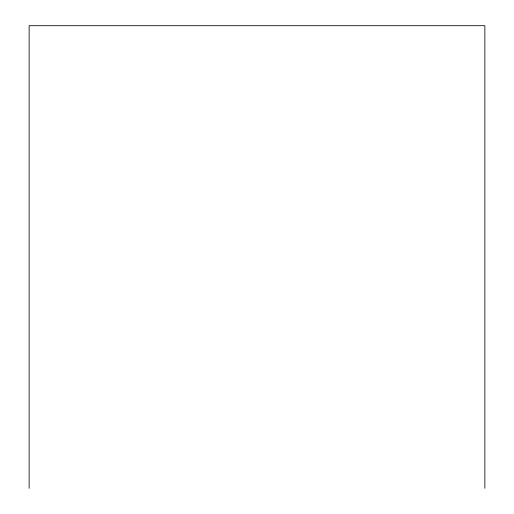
<?xml version="1.0" encoding="UTF-8"?>
<svg xmlns="http://www.w3.org/2000/svg" width="514" height="514" viewBox="0 0 514 514"><rect width="100%" height="100%" fill="white"/><g stroke="black" fill="none" stroke-linecap="round" stroke-linejoin="round"><path stroke-width="0.77" d="M484.869 488.3L484.869 25.7L29.131 25.7L29.131 488.3"/></g></svg>
